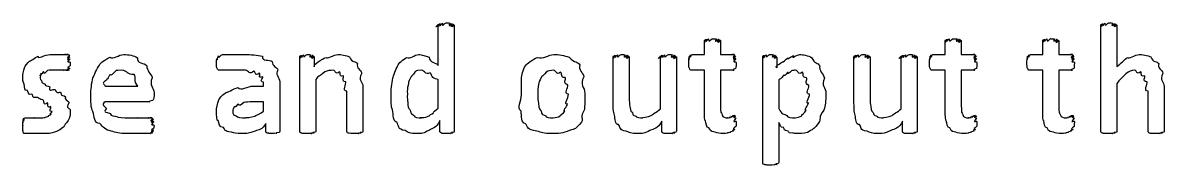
# Model space of a CAD drawing. Header units: millimetres. Extents: x 0 to 216, y 0 to 279.
# Drawn here: x 117.41 to 142.88, y 56.94 to 60.12 of the extents above; entities that cross this region are included whole.
import ezdxf

# ---------------------------------------------------------------- set-up
doc = ezdxf.new("R2010")
doc.units = ezdxf.units.MM
doc.layers.get('0').update_dxf_attribs({"linetype": 'CONTINUOUS'})

msp = doc.modelspace()

# ---------------------------------------------------------------- linework, layer by layer
at = {"color": 0}
for p, q in [((126.676, 59.1689), (126.676, 60.0618)), ((127.035, 60.0618), (127.035, 57.7024)), ((141.468, 57.7024), (141.468, 60.0618)), ((141.826, 60.0618), (141.826, 59.1414)), ((132.62, 59.4113), (132.62, 59.72)), ((132.978, 59.72), (132.978, 59.4113)), ((137.993, 59.4113), (137.993, 59.72)), ((138.351, 59.72), (138.351, 59.4113)), ((140.168, 59.4113), (140.168, 59.72)), ((140.527, 59.72), (140.527, 59.4113)), ((123.585, 57.7024), (123.585, 59.3563)), ((123.91, 59.3563), (123.91, 59.1358)), ((130.581, 58.3696), (130.581, 59.3563)), ((130.94, 59.3563), (130.94, 58.4687)), ((131.634, 58.1988), (131.634, 59.3563)), ((131.993, 59.3563), (131.993, 57.7024)), ((132.344, 59.4113), (132.62, 59.4113)), ((132.978, 59.4113), (133.281, 59.4113)), ((135.956, 58.3696), (135.956, 59.3563)), ((136.314, 59.3563), (136.314, 58.4687)), ((137.009, 58.1988), (137.009, 59.3563)), ((137.367, 59.3563), (137.367, 57.7024)), ((137.717, 59.4113), (137.993, 59.4113)), ((138.351, 59.4113), (138.654, 59.4113)), ((139.893, 59.4113), (140.168, 59.4113)), ((140.527, 59.4113), (140.83, 59.4113)), ((133.918, 57.0025), (133.918, 59.3506)), ((134.232, 59.3506), (134.232, 59.1136)), ((123.944, 58.8546), (123.944, 57.7024)), ((126.676, 58.2154), (126.676, 58.8546)), ((132.62, 59.0585), (132.339, 59.0585)), ((132.62, 58.1656), (132.62, 59.0585)), ((133.281, 59.0585), (132.978, 59.0585)), ((132.978, 59.0585), (132.978, 58.287)), ((137.993, 59.0585), (137.711, 59.0585)), ((137.993, 58.1656), (137.993, 59.0585)), ((138.654, 59.0585), (138.351, 59.0585)), ((138.351, 59.0585), (138.351, 58.287)), ((140.168, 59.0585), (139.887, 59.0585)), ((140.168, 58.1656), (140.168, 59.0585)), ((140.83, 59.0585), (140.527, 59.0585)), ((140.527, 59.0585), (140.527, 58.287)), ((119.242, 58.7058), (119.975, 58.7058)), ((122.554, 58.7058), (122.78, 58.7058)), ((122.78, 58.7058), (122.78, 58.7939)), ((123.139, 58.7996), (123.139, 57.7024)), ((124.996, 58.6948), (124.996, 57.7024)), ((134.276, 58.8437), (134.276, 58.2041)), ((141.826, 58.7664), (141.826, 57.7024)), ((142.879, 58.6948), (142.879, 57.7024)), ((120.228, 58.353), (119.242, 58.353)), ((120.333, 58.5569), (120.333, 58.4962)), ((122.78, 58.353), (122.543, 58.353)), ((122.78, 58.1434), (122.78, 58.353)), ((124.638, 57.7024), (124.638, 58.59)), ((129.584, 58.5241), (129.584, 58.5241)), ((129.947, 58.5459), (129.947, 58.5459)), ((134.965, 58.5241), (134.965, 58.5241)), ((135.329, 58.5516), (135.329, 58.5516)), ((142.521, 57.7024), (142.521, 58.59)), ((118.463, 58.1656), (118.463, 58.1656)), ((122.83, 57.7024), (122.83, 57.8735)), ((126.715, 57.7081), (126.715, 57.9395)), ((131.667, 57.7024), (131.667, 57.9229)), ((133.325, 57.9176), (133.325, 57.9176)), ((134.276, 57.8901), (134.276, 57.0025)), ((137.042, 57.7024), (137.042, 57.9229)), ((138.698, 57.9176), (138.698, 57.9176)), ((140.874, 57.9176), (140.874, 57.9176))]:
    msp.add_line(p, q, dxfattribs=at)
for points in [[(126.676, 60.0618), (126.56, 59.9694), (126.678, 60.0756), (126.682, 60.0837)], [(126.682, 60.0837), (126.688, 59.9846), (126.699, 60.0964), (126.715, 60.1003)], [(126.715, 60.1003), (126.717, 59.9916), (126.748, 60.1073), (126.77, 60.1116)], [(126.77, 60.1116), (126.762, 59.9983), (126.819, 60.1169), (126.853, 60.1169)], [(126.853, 60.1169), (126.832, 60.1169), (126.919, 60.114), (126.941, 60.1116)], [(126.941, 60.1116), (126.876, 59.9916), (126.979, 60.1031), (126.99, 60.1003)], [(126.99, 60.1003), (126.902, 59.9846), (127.015, 60.0908), (127.023, 60.0837)], [(127.023, 60.0837), (126.916, 59.9694), (127.035, 60.0685), (127.035, 60.0618)], [(141.468, 60.0618), (141.468, 59.9694), (141.47, 60.0756), (141.473, 60.0837)], [(141.473, 60.0837), (141.479, 59.9846), (141.49, 60.0964), (141.501, 60.1003)], [(141.501, 60.1003), (141.504, 59.9955), (141.534, 60.1116), (141.556, 60.1116)], [(141.556, 60.1116), (141.552, 59.9983), (141.611, 60.1169), (141.645, 60.1169)], [(141.645, 60.1169), (141.622, 60.1169), (141.71, 60.114), (141.733, 60.1116)], [(141.733, 60.1116), (141.669, 59.9955), (141.777, 60.1073), (141.788, 60.1003)], [(141.788, 60.1003), (141.695, 59.9846), (141.811, 60.0908), (141.815, 60.0837)], [(141.815, 60.0837), (141.707, 59.9736), (141.826, 60.0728), (141.826, 60.0618)], [(132.62, 59.72), (132.62, 59.6209), (132.621, 59.7285), (132.625, 59.7366)], [(132.625, 59.7366), (132.631, 59.6346), (132.642, 59.7489), (132.653, 59.7531)], [(132.653, 59.7531), (132.655, 59.6427), (132.686, 59.7588), (132.708, 59.7588)], [(132.708, 59.7588), (132.704, 59.6456), (132.763, 59.7641), (132.796, 59.7641)], [(132.796, 59.7641), (132.774, 59.7641), (132.862, 59.7613), (132.884, 59.7588)], [(132.884, 59.7588), (132.821, 59.6427), (132.928, 59.756), (132.939, 59.7531)], [(132.939, 59.7531), (132.847, 59.6346), (132.963, 59.7436), (132.967, 59.7366)], [(132.967, 59.7366), (132.858, 59.6209), (132.978, 59.7228), (132.978, 59.72)], [(137.993, 59.72), (137.993, 59.6209), (137.994, 59.7285), (137.998, 59.7366)], [(137.998, 59.7366), (138.003, 59.6346), (138.015, 59.7489), (138.026, 59.7531)], [(138.026, 59.7531), (138.029, 59.6427), (138.059, 59.7588), (138.081, 59.7588)], [(138.081, 59.7588), (138.077, 59.6456), (138.136, 59.7641), (138.169, 59.7641)], [(138.169, 59.7641), (138.147, 59.7641), (138.235, 59.7613), (138.257, 59.7588)], [(138.257, 59.7588), (138.194, 59.6427), (138.301, 59.756), (138.312, 59.7531)], [(138.312, 59.7531), (138.22, 59.6346), (138.336, 59.7436), (138.34, 59.7366)], [(138.34, 59.7366), (138.231, 59.6209), (138.351, 59.7228), (138.351, 59.72)], [(140.168, 59.72), (140.168, 59.6209), (140.17, 59.7285), (140.174, 59.7366)], [(140.174, 59.7366), (140.179, 59.6346), (140.191, 59.7489), (140.202, 59.7531)], [(140.202, 59.7531), (140.204, 59.6427), (140.235, 59.7588), (140.257, 59.7588)], [(140.257, 59.7588), (140.252, 59.6456), (140.312, 59.7641), (140.345, 59.7641)], [(140.345, 59.7641), (140.323, 59.7641), (140.411, 59.7613), (140.433, 59.7588)], [(140.433, 59.7588), (140.37, 59.6427), (140.477, 59.756), (140.488, 59.7531)], [(140.488, 59.7531), (140.396, 59.6346), (140.512, 59.7436), (140.516, 59.7366)], [(140.516, 59.7366), (140.407, 59.6209), (140.527, 59.7228), (140.527, 59.72)], [(117.559, 59.2681), (117.559, 59.242), (117.672, 59.3467), (117.747, 59.3729)], [(117.747, 59.3729), (117.709, 59.2928), (117.913, 59.4113), (118.017, 59.4113)], [(118.017, 59.4113), (117.974, 59.4113), (118.105, 59.4113), (118.149, 59.4113)], [(118.149, 59.4113), (118.179, 59.4113), (118.233, 59.4113), (118.27, 59.4113)], [(118.27, 59.4113), (118.254, 59.4113), (118.338, 59.4113), (118.364, 59.4113)], [(118.364, 59.4113), (118.305, 59.4113), (118.408, 59.4113), (118.419, 59.4113)], [(118.419, 59.4113), (118.331, 59.4113), (118.442, 59.406), (118.447, 59.3947)], [(118.447, 59.3947), (118.338, 59.2709), (118.452, 59.37), (118.452, 59.3563)], [(118.452, 59.3563), (118.342, 59.2459), (118.457, 59.3288), (118.457, 59.3065)], [(119.352, 59.3506), (119.418, 59.2928), (119.546, 59.4113), (119.66, 59.4113)], [(119.66, 59.4113), (119.767, 59.4113), (119.878, 59.3866), (119.964, 59.3397)], [(121.733, 59.3122), (121.739, 59.2487), (121.752, 59.3563), (121.772, 59.3781)], [(121.772, 59.3781), (121.775, 59.2928), (121.821, 59.4113), (121.865, 59.4113)], [(121.865, 59.4113), (121.863, 59.4113), (121.961, 59.4113), (122.02, 59.4113)], [(122.02, 59.4113), (121.981, 59.4113), (122.141, 59.4113), (122.207, 59.4113)], [(122.207, 59.4113), (122.235, 59.4113), (122.347, 59.4113), (122.417, 59.4113)], [(122.417, 59.4113), (122.436, 59.4113), (122.66, 59.3975), (122.753, 59.3729)], [(122.753, 59.3729), (122.738, 59.242), (122.918, 59.3079), (122.973, 59.2571)], [(123.585, 59.3563), (123.585, 59.2638), (123.587, 59.37), (123.591, 59.3781)], [(123.591, 59.3781), (123.592, 59.279), (123.603, 59.3908), (123.618, 59.3947)], [(123.618, 59.3947), (123.621, 59.2899), (123.649, 59.406), (123.668, 59.406)], [(123.668, 59.406), (123.662, 59.2928), (123.717, 59.4113), (123.751, 59.4113)], [(123.751, 59.4113), (123.724, 59.4113), (123.806, 59.4085), (123.828, 59.406)], [(123.828, 59.406), (123.769, 59.2899), (123.866, 59.4018), (123.877, 59.3947)], [(123.877, 59.3947), (123.79, 59.279), (123.895, 59.3852), (123.899, 59.3781)], [(123.899, 59.3781), (123.802, 59.2638), (123.91, 59.363), (123.91, 59.3563)], [(124.17, 59.3453), (124.181, 59.2928), (124.347, 59.4113), (124.44, 59.4113)], [(124.44, 59.4113), (124.492, 59.4113), (124.628, 59.3919), (124.699, 59.3563)], [(124.699, 59.3563), (124.754, 59.2197), (124.831, 59.2695), (124.875, 59.2074)], [(125.976, 59.3453), (126.053, 59.2928), (126.141, 59.4113), (126.241, 59.4113)], [(126.241, 59.4113), (126.237, 59.4113), (126.402, 59.3908), (126.472, 59.3506)], [(128.895, 59.3453), (129.013, 59.2928), (129.137, 59.4113), (129.258, 59.4113)], [(129.258, 59.4113), (129.366, 59.4113), (129.486, 59.3908), (129.6, 59.3506)], [(130.581, 59.3563), (130.581, 59.2638), (130.583, 59.37), (130.587, 59.3781)], [(130.587, 59.3781), (130.593, 59.279), (130.605, 59.3908), (130.62, 59.3947)], [(130.62, 59.3947), (130.622, 59.2899), (130.653, 59.406), (130.675, 59.406)], [(130.675, 59.406), (130.666, 59.2928), (130.726, 59.4113), (130.763, 59.4113)], [(130.763, 59.4113), (130.736, 59.4113), (130.824, 59.4085), (130.846, 59.406)], [(130.846, 59.406), (130.78, 59.2899), (130.886, 59.4018), (130.901, 59.3947)], [(130.901, 59.3947), (130.809, 59.279), (130.925, 59.3852), (130.929, 59.3781)], [(130.929, 59.3781), (130.82, 59.2681), (130.94, 59.3672), (130.94, 59.3563)], [(131.634, 59.3563), (131.519, 59.2638), (131.636, 59.37), (131.64, 59.3781)], [(131.64, 59.3781), (131.647, 59.279), (131.658, 59.3908), (131.673, 59.3947)], [(131.673, 59.3947), (131.676, 59.2899), (131.706, 59.406), (131.728, 59.406)], [(131.728, 59.406), (131.72, 59.2928), (131.779, 59.4113), (131.816, 59.4113)], [(131.816, 59.4113), (131.79, 59.4113), (131.877, 59.4085), (131.899, 59.406)], [(131.899, 59.406), (131.834, 59.2899), (131.937, 59.4018), (131.948, 59.3947)], [(131.948, 59.3947), (131.86, 59.279), (131.973, 59.3852), (131.982, 59.3781)], [(131.982, 59.3781), (131.874, 59.2638), (131.993, 59.363), (131.993, 59.3563)], [(132.272, 59.3178), (132.274, 59.2529), (132.279, 59.3577), (132.284, 59.3729)], [(132.284, 59.3729), (132.285, 59.2818), (132.297, 59.3961), (132.305, 59.4004)], [(132.305, 59.4004), (132.303, 59.2928), (132.329, 59.4113), (132.344, 59.4113)], [(133.281, 59.4113), (133.185, 59.4113), (133.294, 59.4071), (133.298, 59.4004)], [(133.298, 59.4004), (133.196, 59.2818), (133.31, 59.3866), (133.314, 59.3729)], [(133.314, 59.3729), (133.204, 59.2529), (133.32, 59.3397), (133.32, 59.3178)], [(133.918, 59.3506), (133.918, 59.2681), (133.919, 59.3743), (133.923, 59.3781)], [(133.923, 59.3781), (133.925, 59.279), (133.934, 59.3908), (133.945, 59.3947)], [(133.945, 59.3947), (133.951, 59.2899), (133.975, 59.406), (133.995, 59.406)], [(133.995, 59.406), (133.991, 59.2928), (134.042, 59.4113), (134.072, 59.4113)], [(134.072, 59.4113), (134.053, 59.4113), (134.13, 59.4085), (134.149, 59.406)], [(134.149, 59.406), (134.09, 59.2899), (134.182, 59.4018), (134.193, 59.3947)], [(134.193, 59.3947), (134.116, 59.279), (134.217, 59.3852), (134.221, 59.3781)], [(134.221, 59.3781), (134.127, 59.2638), (134.232, 59.3619), (134.232, 59.3506)], [(134.48, 59.334), (134.454, 59.2681), (134.565, 59.3781), (134.607, 59.3894)], [(134.607, 59.3894), (134.538, 59.2928), (134.696, 59.4113), (134.745, 59.4113)], [(134.745, 59.4113), (134.811, 59.4113), (134.94, 59.3866), (135.015, 59.3397)], [(135.956, 59.3563), (135.956, 59.2638), (135.957, 59.37), (135.961, 59.3781)], [(135.961, 59.3781), (135.967, 59.279), (135.979, 59.3908), (135.994, 59.3947)], [(135.994, 59.3947), (135.996, 59.2899), (136.028, 59.406), (136.049, 59.406)], [(136.049, 59.406), (136.04, 59.2928), (136.101, 59.4113), (136.138, 59.4113)], [(136.138, 59.4113), (136.11, 59.4113), (136.198, 59.4085), (136.221, 59.406)], [(136.221, 59.406), (136.154, 59.2899), (136.26, 59.4018), (136.276, 59.3947)], [(136.276, 59.3947), (136.183, 59.279), (136.299, 59.3852), (136.303, 59.3781)], [(136.303, 59.3781), (136.194, 59.2681), (136.314, 59.3672), (136.314, 59.3563)], [(137.009, 59.3563), (136.893, 59.2638), (137.01, 59.37), (137.014, 59.3781)], [(137.014, 59.3781), (137.021, 59.279), (137.032, 59.3908), (137.047, 59.3947)], [(137.047, 59.3947), (137.05, 59.2899), (137.08, 59.406), (137.102, 59.406)], [(137.102, 59.406), (137.094, 59.2928), (137.153, 59.4113), (137.191, 59.4113)], [(137.191, 59.4113), (137.165, 59.4113), (137.251, 59.4085), (137.273, 59.406)], [(137.273, 59.406), (137.209, 59.2899), (137.312, 59.4018), (137.323, 59.3947)], [(137.323, 59.3947), (137.235, 59.279), (137.348, 59.3852), (137.356, 59.3781)], [(137.356, 59.3781), (137.249, 59.2638), (137.367, 59.363), (137.367, 59.3563)], [(137.645, 59.3178), (137.647, 59.2529), (137.652, 59.3577), (137.656, 59.3729)], [(137.656, 59.3729), (137.658, 59.2818), (137.67, 59.3961), (137.679, 59.4004)], [(137.679, 59.4004), (137.676, 59.2928), (137.702, 59.4113), (137.717, 59.4113)], [(138.654, 59.4113), (138.558, 59.4113), (138.666, 59.4071), (138.671, 59.4004)], [(138.671, 59.4004), (138.569, 59.2818), (138.683, 59.3866), (138.687, 59.3729)], [(138.687, 59.3729), (138.577, 59.2529), (138.693, 59.3397), (138.693, 59.3178)], [(139.821, 59.3178), (139.823, 59.2529), (139.828, 59.3577), (139.832, 59.3729)], [(139.832, 59.3729), (139.834, 59.2818), (139.846, 59.3961), (139.855, 59.4004)], [(139.855, 59.4004), (139.852, 59.2928), (139.878, 59.4113), (139.893, 59.4113)], [(140.83, 59.4113), (140.734, 59.4113), (140.842, 59.4071), (140.847, 59.4004)], [(140.847, 59.4004), (140.745, 59.2818), (140.859, 59.3866), (140.863, 59.3729)], [(140.863, 59.3729), (140.753, 59.2529), (140.869, 59.3397), (140.869, 59.3178)], [(142.069, 59.3453), (142.07, 59.2928), (142.237, 59.4113), (142.323, 59.4113)], [(142.323, 59.4113), (142.375, 59.4113), (142.511, 59.3919), (142.581, 59.3563)], [(142.581, 59.3563), (142.637, 59.2197), (142.714, 59.2695), (142.758, 59.2074)], [(117.405, 58.9319), (117.405, 58.922), (117.417, 59.0585), (117.443, 59.1136)], [(117.443, 59.1136), (117.456, 59.1538), (117.507, 59.224), (117.559, 59.2681)], [(118.457, 59.1524), (118.342, 59.0984), (118.455, 59.1111), (118.452, 59.0973)], [(118.457, 59.3065), (118.345, 59.2046), (118.463, 59.2638), (118.463, 59.2349)], [(118.463, 59.2349), (118.463, 59.1467), (118.46, 59.1771), (118.457, 59.1524)], [(118.971, 58.8931), (118.991, 58.94), (119.057, 59.0973), (119.12, 59.1742)], [(119.12, 59.1742), (119.116, 59.213), (119.26, 59.3094), (119.352, 59.3506)], [(119.964, 59.3397), (119.936, 59.2018), (120.118, 59.2349), (120.173, 59.1577)], [(120.173, 59.1577), (120.164, 59.0476), (120.268, 58.9897), (120.294, 58.8878)], [(121.728, 59.213), (121.728, 59.2046), (121.729, 59.2899), (121.733, 59.3122)], [(121.728, 59.1467), (121.728, 59.1386), (121.728, 59.1908), (121.728, 59.213)], [(121.744, 59.0973), (121.731, 59.0984), (121.731, 59.1273), (121.728, 59.1467)], [(122.973, 59.2571), (122.969, 59.1386), (123.074, 59.1414), (123.1, 59.0642)], [(123.91, 59.1358), (123.89, 59.2046), (124.084, 59.3012), (124.17, 59.3453)], [(124.875, 59.2074), (124.842, 59.0984), (124.95, 59.0765), (124.969, 58.9926)], [(125.662, 58.8821), (125.674, 58.9333), (125.725, 59.086), (125.778, 59.1633)], [(125.778, 59.1633), (125.78, 59.2088), (125.899, 59.3037), (125.976, 59.3453)], [(126.472, 59.3506), (126.494, 59.213), (126.61, 59.2487), (126.676, 59.1689)], [(128.536, 58.8768), (128.536, 58.9291), (128.566, 59.0808), (128.625, 59.1577)], [(128.625, 59.1577), (128.658, 59.2046), (128.776, 59.3012), (128.895, 59.3453)], [(129.6, 59.3506), (129.716, 59.2155), (129.796, 59.2571), (129.837, 59.1799)], [(129.837, 59.1799), (129.8, 59.0656), (129.91, 59.0158), (129.926, 58.9097)], [(132.267, 59.2349), (132.267, 59.2088), (132.268, 59.2956), (132.272, 59.3178)], [(132.284, 59.0973), (132.267, 59.1136), (132.267, 59.1714), (132.267, 59.2349)], [(133.32, 59.3178), (133.207, 59.2088), (133.325, 59.2681), (133.325, 59.2349)], [(133.325, 59.2349), (133.325, 59.1136), (133.321, 59.1263), (133.314, 59.0973)], [(134.232, 59.1136), (134.171, 59.1467), (134.317, 59.2088), (134.359, 59.2459)], [(134.359, 59.2459), (134.37, 59.2197), (134.439, 59.3122), (134.48, 59.334)], [(135.015, 59.3397), (135.075, 59.2018), (135.147, 59.2349), (135.191, 59.1577)], [(135.191, 59.1577), (135.166, 59.0476), (135.274, 58.9883), (135.296, 58.8821)], [(137.64, 59.2349), (137.64, 59.2088), (137.641, 59.2956), (137.645, 59.3178)], [(137.656, 59.0973), (137.64, 59.1136), (137.64, 59.1714), (137.64, 59.2349)], [(138.693, 59.3178), (138.58, 59.2088), (138.698, 59.2681), (138.698, 59.2349)], [(138.698, 59.2349), (138.698, 59.1136), (138.694, 59.1263), (138.687, 59.0973)], [(139.816, 59.2349), (139.816, 59.2088), (139.817, 59.2956), (139.821, 59.3178)], [(139.832, 59.0973), (139.816, 59.1136), (139.816, 59.1714), (139.816, 59.2349)], [(140.869, 59.3178), (140.756, 59.2088), (140.874, 59.2681), (140.874, 59.2349)], [(140.874, 59.2349), (140.874, 59.1136), (140.87, 59.1263), (140.863, 59.0973)], [(141.826, 59.1414), (141.905, 59.2046), (141.987, 59.3012), (142.069, 59.3453)], [(142.758, 59.2074), (142.725, 59.0984), (142.832, 59.0765), (142.852, 58.9926)], [(117.432, 58.7498), (117.405, 58.7858), (117.405, 58.8617), (117.405, 58.9319)], [(117.813, 58.9926), (117.782, 58.885), (117.796, 58.9675), (117.796, 58.9538)], [(117.796, 58.9538), (117.782, 58.8229), (117.804, 58.8656), (117.824, 58.8328)], [(117.862, 59.0254), (117.804, 58.9111), (117.824, 59.0063), (117.813, 58.9926)], [(117.945, 59.0476), (117.849, 58.9291), (117.884, 59.0367), (117.862, 59.0254)], [(118.066, 59.0585), (117.919, 59.0585), (117.981, 59.0543), (117.945, 59.0476)], [(118.204, 59.0585), (118.132, 59.0585), (118.117, 59.0585), (118.066, 59.0585)], [(118.309, 59.0585), (118.212, 59.0585), (118.244, 59.0585), (118.204, 59.0585)], [(118.38, 59.0585), (118.272, 59.0585), (118.338, 59.0585), (118.309, 59.0585)], [(118.419, 59.0585), (118.309, 59.0585), (118.398, 59.0585), (118.38, 59.0585)], [(118.436, 59.0642), (118.322, 59.0585), (118.426, 59.0585), (118.419, 59.0585)], [(118.452, 59.0973), (118.334, 59.0695), (118.442, 59.0709), (118.436, 59.0642)], [(118.922, 58.5241), (118.922, 58.6024), (118.938, 58.783), (118.971, 58.8931)], [(119.341, 58.9485), (119.289, 58.838), (119.287, 58.8821), (119.269, 58.838)], [(119.457, 59.0254), (119.352, 58.9001), (119.374, 58.9813), (119.341, 58.9485)], [(119.616, 59.0585), (119.443, 59.0585), (119.503, 59.0476), (119.457, 59.0254)], [(119.887, 58.965), (119.741, 58.94), (119.738, 59.0585), (119.616, 59.0585)], [(119.975, 58.7058), (119.862, 58.8162), (119.949, 58.9015), (119.887, 58.965)], [(120.294, 58.8878), (120.215, 58.7237), (120.333, 58.674), (120.333, 58.5569)], [(121.766, 59.0695), (121.745, 59.0723), (121.751, 59.086), (121.744, 59.0973)], [(121.794, 59.0585), (121.761, 59.0585), (121.773, 59.0613), (121.766, 59.0695)], [(121.865, 59.0585), (121.786, 59.0585), (121.807, 59.0585), (121.794, 59.0585)], [(121.987, 59.0585), (121.852, 59.0585), (121.898, 59.0585), (121.865, 59.0585)], [(122.152, 59.0585), (122.065, 59.0585), (122.034, 59.0585), (121.987, 59.0585)], [(122.373, 59.0585), (122.193, 59.0585), (122.218, 59.0585), (122.152, 59.0585)], [(122.56, 59.0419), (122.466, 58.94), (122.446, 59.0585), (122.373, 59.0585)], [(122.687, 58.9926), (122.568, 58.9181), (122.611, 59.031), (122.56, 59.0419)], [(122.759, 58.9097), (122.634, 58.874), (122.72, 58.9703), (122.687, 58.9926)], [(122.78, 58.7939), (122.665, 58.8077), (122.772, 58.8768), (122.759, 58.9097)], [(123.1, 59.0642), (123.02, 58.9841), (123.139, 58.8987), (123.139, 58.7996)], [(124.142, 59.0254), (124.011, 58.9001), (124.012, 58.9499), (123.944, 58.8546)], [(124.34, 59.0585), (124.258, 59.0585), (124.208, 59.0476), (124.142, 59.0254)], [(124.473, 59.0254), (124.375, 58.94), (124.391, 59.0585), (124.34, 59.0585)], [(124.561, 58.9372), (124.448, 58.9001), (124.509, 59.0063), (124.473, 59.0254)], [(124.616, 58.7996), (124.496, 58.8229), (124.586, 58.9001), (124.561, 58.9372)], [(124.969, 58.9926), (124.878, 58.8162), (124.996, 58.8119), (124.996, 58.6948)], [(125.623, 58.5075), (125.623, 58.5957), (125.636, 58.7721), (125.662, 58.8821)], [(126.059, 58.8931), (126.005, 58.783), (126.015, 58.7897), (126.004, 58.728)], [(126.158, 59.0144), (126.056, 58.8821), (126.083, 58.9442), (126.059, 58.8931)], [(126.312, 59.0585), (126.141, 59.0585), (126.202, 59.0434), (126.158, 59.0144)], [(126.494, 59.0035), (126.38, 58.94), (126.375, 59.0585), (126.312, 59.0585)], [(126.676, 58.8546), (126.497, 58.8712), (126.552, 58.9703), (126.494, 59.0035)], [(128.536, 58.5128), (128.536, 58.5914), (128.536, 58.7664), (128.536, 58.8768)], [(128.983, 58.9097), (128.922, 58.7939), (128.931, 58.8049), (128.917, 58.7389)], [(129.088, 59.0201), (128.98, 58.8892), (129.012, 58.9566), (128.983, 58.9097)], [(129.248, 59.0585), (129.183, 59.0585), (129.132, 59.0448), (129.088, 59.0201)], [(129.407, 59.0144), (129.308, 58.94), (129.31, 59.0585), (129.248, 59.0585)], [(129.512, 58.8987), (129.396, 58.885), (129.451, 58.9883), (129.407, 59.0144)], [(129.567, 58.728), (129.448, 58.7858), (129.537, 58.8504), (129.512, 58.8987)], [(129.926, 58.9097), (129.829, 58.7347), (129.947, 58.6811), (129.947, 58.5459)], [(132.339, 59.0585), (132.292, 59.0585), (132.297, 59.0709), (132.284, 59.0973)], [(133.314, 59.0973), (133.193, 59.0585), (133.295, 59.0585), (133.281, 59.0585)], [(134.381, 58.9428), (134.311, 58.838), (134.312, 58.8836), (134.276, 58.8437)], [(134.475, 59.0091), (134.377, 58.8931), (134.414, 58.9717), (134.381, 58.9428)], [(134.563, 59.0476), (134.436, 58.9262), (134.504, 59.0268), (134.475, 59.0091)], [(134.651, 59.0585), (134.612, 59.0585), (134.592, 59.0543), (134.563, 59.0476)], [(134.805, 59.0144), (134.703, 58.94), (134.713, 59.0585), (134.651, 59.0585)], [(134.899, 58.8931), (134.784, 58.8821), (134.845, 58.9841), (134.805, 59.0144)], [(134.948, 58.7167), (134.833, 58.7788), (134.924, 58.8409), (134.899, 58.8931)], [(135.296, 58.8821), (135.21, 58.7195), (135.329, 58.6687), (135.329, 58.5516)], [(137.711, 59.0585), (137.664, 59.0585), (137.67, 59.0709), (137.656, 59.0973)], [(138.687, 59.0973), (138.566, 59.0585), (138.668, 59.0585), (138.654, 59.0585)], [(139.887, 59.0585), (139.84, 59.0585), (139.846, 59.0709), (139.832, 59.0973)], [(140.863, 59.0973), (140.742, 59.0585), (140.844, 59.0585), (140.83, 59.0585)], [(142.025, 58.9813), (141.894, 58.8409), (141.895, 58.8617), (141.826, 58.7664)], [(142.223, 59.0585), (142.141, 59.0585), (142.091, 59.0324), (142.025, 58.9813)], [(142.355, 59.0254), (142.258, 58.94), (142.274, 59.0585), (142.223, 59.0585)], [(142.444, 58.9372), (142.331, 58.9001), (142.391, 59.0063), (142.355, 59.0254)], [(142.499, 58.7996), (142.379, 58.8229), (142.469, 58.9001), (142.444, 58.9372)], [(142.852, 58.9926), (142.761, 58.8162), (142.879, 58.8119), (142.879, 58.6948)], [(117.504, 58.6176), (117.44, 58.5653), (117.45, 58.6976), (117.432, 58.7498)], [(117.609, 58.5241), (117.504, 58.4923), (117.537, 58.5805), (117.504, 58.6176)], [(117.824, 58.8328), (117.824, 58.7608), (117.87, 58.7745), (117.901, 58.7498)], [(117.901, 58.7498), (117.886, 58.7128), (117.968, 58.7072), (118.006, 58.6892)], [(118.006, 58.6892), (117.963, 58.5583), (118.085, 58.6507), (118.127, 58.6285)], [(118.127, 58.6285), (118.165, 58.5184), (118.212, 58.5872), (118.254, 58.5625)], [(119.269, 58.838), (119.134, 58.7527), (119.242, 58.7527), (119.242, 58.7058)], [(121.948, 58.5682), (121.944, 58.5431), (122.104, 58.6507), (122.207, 58.6726)], [(122.207, 58.6726), (122.268, 58.5872), (122.425, 58.7058), (122.554, 58.7058)], [(124.638, 58.59), (124.522, 58.5982), (124.63, 58.747), (124.616, 58.7996)], [(126.004, 58.728), (125.983, 58.6574), (125.987, 58.6024), (125.987, 58.5403)], [(128.917, 58.7389), (128.896, 58.6645), (128.9, 58.608), (128.9, 58.535)], [(129.584, 58.5241), (129.469, 58.5403), (129.578, 58.6645), (129.567, 58.728)], [(134.965, 58.5241), (134.851, 58.5322), (134.96, 58.6535), (134.948, 58.7167)], [(142.521, 58.59), (142.405, 58.5982), (142.513, 58.747), (142.499, 58.7996)], [(117.73, 58.4521), (117.581, 58.4412), (117.649, 58.4976), (117.609, 58.5241)], [(117.851, 58.3971), (117.782, 58.3999), (117.774, 58.4331), (117.73, 58.4521)], [(117.956, 58.3311), (117.86, 58.2454), (117.891, 58.3777), (117.851, 58.3971)], [(118.254, 58.5625), (118.245, 58.4659), (118.328, 58.5047), (118.358, 58.4687)], [(118.358, 58.4687), (118.309, 58.3971), (118.416, 58.3928), (118.436, 58.342)], [(118.436, 58.342), (118.345, 58.1794), (118.463, 58.2344), (118.463, 58.1656)], [(118.971, 58.1381), (118.922, 58.2013), (118.922, 58.3766), (118.922, 58.5241)], [(119.242, 58.353), (119.134, 58.2979), (119.25, 58.2482), (119.269, 58.2041)], [(120.3, 58.3861), (120.171, 58.353), (120.253, 58.353), (120.228, 58.353)], [(120.333, 58.4962), (120.333, 58.3971), (120.322, 58.408), (120.3, 58.3861)], [(121.728, 58.1547), (121.728, 58.1946), (121.745, 58.3269), (121.783, 58.3971)], [(121.783, 58.3971), (121.805, 58.4521), (121.878, 58.5241), (121.948, 58.5682)], [(122.339, 58.3364), (122.198, 58.2164), (122.238, 58.3173), (122.202, 58.3036)], [(122.543, 58.353), (122.429, 58.353), (122.397, 58.3477), (122.339, 58.3364)], [(125.656, 58.1766), (125.623, 58.2235), (125.623, 58.3928), (125.623, 58.5075)], [(125.987, 58.5403), (125.983, 58.408), (125.99, 58.4027), (125.998, 58.3364)], [(125.998, 58.3364), (126.001, 58.1614), (126.027, 58.2164), (126.053, 58.1656)], [(128.531, 58.1491), (128.418, 58.2055), (128.536, 58.3766), (128.536, 58.5128)], [(128.9, 58.535), (128.896, 58.3999), (128.906, 58.3918), (128.917, 58.3255)], [(129.562, 58.3089), (129.469, 58.2718), (129.584, 58.4468), (129.584, 58.5241)], [(129.947, 58.5459), (129.947, 58.3487), (129.945, 58.2923), (129.942, 58.1822)], [(130.609, 58.0609), (130.581, 58.1244), (130.581, 58.2482), (130.581, 58.3696)], [(130.94, 58.4687), (130.937, 58.342), (130.945, 58.3089), (130.956, 58.2538)], [(134.943, 58.3311), (134.851, 58.2828), (134.965, 58.4577), (134.965, 58.5241)], [(135.329, 58.5516), (135.329, 58.3449), (135.314, 58.2842), (135.285, 58.1713)], [(135.983, 58.0609), (135.956, 58.1244), (135.956, 58.2482), (135.956, 58.3696)], [(136.314, 58.4687), (136.312, 58.342), (136.32, 58.3089), (136.331, 58.2538)], [(118.033, 58.2482), (117.923, 58.1988), (117.989, 58.3089), (117.956, 58.3311)], [(118.061, 58.1381), (117.959, 58.1353), (118.051, 58.2179), (118.033, 58.2482)], [(118.039, 58.0775), (117.959, 58.069), (118.061, 58.1159), (118.061, 58.1381)], [(118.463, 58.1656), (118.463, 58.0249), (118.448, 58.0058), (118.419, 57.9395)], [(119.126, 57.8679), (118.991, 57.8679), (119.007, 58.0305), (118.971, 58.1381)], [(119.269, 58.2041), (119.172, 58.0954), (119.316, 58.1272), (119.357, 58.094)], [(119.357, 58.094), (119.37, 58.0334), (119.451, 58.0401), (119.517, 58.0224)], [(121.766, 57.9395), (121.728, 57.9039), (121.728, 58.0732), (121.728, 58.1547)], [(122.119, 58.2429), (122.087, 58.1395), (122.091, 58.1946), (122.091, 58.1656)], [(122.091, 58.1656), (122.087, 58.0581), (122.115, 58.0732), (122.163, 58.0443)], [(122.202, 58.3036), (122.125, 58.1875), (122.137, 58.2676), (122.119, 58.2429)], [(122.582, 58.0334), (122.595, 58.0471), (122.71, 58.0954), (122.78, 58.1434)], [(125.756, 57.9011), (125.668, 57.8926), (125.678, 58.069), (125.656, 58.1766)], [(126.053, 58.1656), (126.053, 58.0623), (126.11, 58.0775), (126.147, 58.0443)], [(126.478, 58.0443), (126.457, 58.0471), (126.538, 58.0842), (126.571, 58.1106)], [(126.571, 58.1106), (126.523, 58.1021), (126.639, 58.1738), (126.676, 58.2154)], [(128.619, 57.8735), (128.532, 57.875), (128.531, 58.0415), (128.531, 58.1491)], [(128.917, 58.3255), (128.918, 58.1547), (128.946, 58.2055), (128.972, 58.1547)], [(128.972, 58.1547), (128.969, 58.0552), (129.033, 58.0679), (129.077, 58.039)], [(129.396, 58.039), (129.388, 58.0513), (129.475, 58.0993), (129.501, 58.1434)], [(129.501, 58.1434), (129.443, 58.1434), (129.551, 58.2454), (129.562, 58.3089)], [(129.942, 58.1822), (129.826, 58.014), (129.92, 57.9808), (129.876, 57.9011)], [(130.956, 58.2538), (130.963, 58.1173), (130.99, 58.1561), (131.011, 58.1159)], [(131.011, 58.1159), (131.011, 58.0401), (131.068, 58.0499), (131.105, 58.0277)], [(131.431, 58.0499), (131.444, 58.0665), (131.56, 58.1325), (131.634, 58.1988)], [(132.642, 57.9342), (132.62, 57.9039), (132.62, 58.0775), (132.62, 58.1656)], [(132.978, 58.287), (132.975, 58.0954), (132.989, 58.1187), (133.011, 58.0718)], [(134.276, 58.2041), (134.337, 58.069), (134.399, 58.0856), (134.458, 58.0499)], [(134.789, 58.0443), (134.773, 58.0581), (134.862, 58.1131), (134.888, 58.1656)], [(134.888, 58.1656), (134.825, 58.1614), (134.932, 58.2718), (134.943, 58.3311)], [(135.285, 58.1713), (135.155, 58.003), (135.22, 57.967), (135.169, 57.8901)], [(136.331, 58.2538), (136.338, 58.1173), (136.364, 58.1561), (136.386, 58.1159)], [(136.386, 58.1159), (136.386, 58.0401), (136.442, 58.0499), (136.479, 58.0277)], [(136.805, 58.0499), (136.819, 58.0665), (136.934, 58.1325), (137.009, 58.1988)], [(138.015, 57.9342), (137.993, 57.9039), (137.993, 58.0775), (137.993, 58.1656)], [(138.351, 58.287), (138.348, 58.0954), (138.362, 58.1187), (138.384, 58.0718)], [(140.191, 57.9342), (140.168, 57.9039), (140.168, 58.0775), (140.168, 58.1656)], [(140.527, 58.287), (140.524, 58.0954), (140.538, 58.1187), (140.56, 58.0718)], [(117.405, 57.9067), (117.408, 57.8418), (117.412, 57.9466), (117.416, 57.9617)], [(117.405, 57.8238), (117.405, 57.7977), (117.405, 57.8845), (117.405, 57.9067)], [(117.416, 57.9617), (117.416, 57.8707), (117.423, 57.985), (117.427, 57.9893)], [(117.427, 57.9893), (117.423, 57.8817), (117.435, 58.0002), (117.443, 58.0002)], [(117.443, 58.0002), (117.44, 58.0002), (117.468, 58.0002), (117.487, 58.0002)], [(117.487, 58.0002), (117.482, 58.0002), (117.533, 58.0002), (117.559, 58.0002)], [(117.559, 58.0002), (117.537, 58.0002), (117.622, 58.0002), (117.664, 58.0002)], [(117.664, 58.0002), (117.617, 58.0002), (117.749, 58.0002), (117.802, 58.0002)], [(117.802, 58.0002), (117.826, 58.0002), (117.876, 58.0016), (117.906, 58.0058)], [(117.906, 58.0058), (117.89, 58.0111), (117.967, 58.0224), (117.989, 58.0334)], [(117.989, 58.0334), (117.934, 58.0334), (118.027, 58.0581), (118.039, 58.0775)], [(118.419, 57.9395), (118.29, 57.7797), (118.353, 57.8238), (118.298, 57.7797)], [(119.379, 57.7024), (119.245, 57.7204), (119.195, 57.7935), (119.126, 57.8679)], [(119.517, 58.0224), (119.502, 58.0002), (119.663, 58.0002), (119.76, 58.0002)], [(119.76, 58.0002), (119.793, 58.0002), (119.905, 58.0002), (119.964, 58.0002)], [(119.964, 58.0002), (119.91, 58.0002), (120.071, 58.0002), (120.113, 58.0002)], [(120.113, 58.0002), (120.113, 58.0002), (120.191, 58.0002), (120.217, 58.0002)], [(120.217, 58.0002), (120.168, 58.0002), (120.268, 58.0002), (120.283, 58.0002)], [(120.283, 58.0002), (120.192, 58.0002), (120.301, 57.996), (120.305, 57.9893)], [(120.305, 57.9893), (120.203, 57.8707), (120.318, 57.9755), (120.322, 57.9617)], [(120.322, 57.9617), (120.212, 57.846), (120.328, 57.9342), (120.328, 57.912)], [(120.328, 57.912), (120.215, 57.8019), (120.333, 57.8626), (120.333, 57.8294)], [(120.333, 57.8294), (120.333, 57.7465), (120.33, 57.7868), (120.328, 57.7688)], [(121.882, 57.7797), (121.783, 57.7797), (121.795, 57.8764), (121.766, 57.9395)], [(122.163, 58.0443), (122.186, 58.0002), (122.286, 58.0002), (122.378, 58.0002)], [(122.378, 58.0002), (122.352, 58.0002), (122.519, 58.0111), (122.582, 58.0334)], [(122.83, 57.8735), (122.742, 57.7204), (122.676, 57.7384), (122.587, 57.7024)], [(125.937, 57.7137), (125.758, 57.7384), (125.802, 57.8238), (125.756, 57.9011)], [(126.147, 58.0443), (126.13, 58.0002), (126.238, 58.0002), (126.301, 58.0002)], [(126.301, 58.0002), (126.221, 58.0002), (126.359, 58.003), (126.39, 58.0111)], [(126.39, 58.0111), (126.398, 58.014), (126.448, 58.0291), (126.478, 58.0443)], [(126.715, 57.9395), (126.626, 57.7494), (126.558, 57.7755), (126.478, 57.7247)], [(128.878, 57.7024), (128.65, 57.7247), (128.677, 57.7991), (128.619, 57.8735)], [(129.077, 58.039), (129.057, 58.0002), (129.176, 58.0002), (129.242, 58.0002)], [(129.242, 58.0002), (129.3, 58.0002), (129.352, 58.0125), (129.396, 58.039)], [(129.876, 57.9011), (129.738, 57.7356), (129.741, 57.7578), (129.606, 57.7137)], [(130.703, 57.846), (130.617, 57.8418), (130.627, 57.9797), (130.609, 58.0609)], [(130.874, 57.7024), (130.706, 57.7204), (130.747, 57.7868), (130.703, 57.846)], [(131.105, 58.0277), (131.084, 58.0002), (131.185, 58.0002), (131.238, 58.0002)], [(131.238, 58.0002), (131.202, 58.0002), (131.367, 58.0168), (131.431, 58.0499)], [(131.667, 57.9229), (131.57, 57.7356), (131.491, 57.7578), (131.403, 57.7137)], [(132.719, 57.7744), (132.653, 57.7755), (132.66, 57.8707), (132.642, 57.9342)], [(133.011, 58.0718), (133.023, 58.0002), (133.08, 58.0002), (133.143, 58.0002)], [(133.143, 58.0002), (133.108, 58.0002), (133.183, 58.0016), (133.198, 58.0058)], [(133.198, 58.0058), (133.138, 58.0111), (133.226, 58.0182), (133.237, 58.0224)], [(133.237, 58.0224), (133.163, 58.0224), (133.262, 58.0348), (133.27, 58.039)], [(133.27, 58.039), (133.182, 58.0334), (133.289, 58.0499), (133.298, 58.0499)], [(133.298, 58.0499), (133.193, 58.0334), (133.304, 58.0471), (133.309, 58.0443)], [(133.309, 58.0443), (133.2, 58.0291), (133.314, 58.039), (133.314, 58.0277)], [(133.314, 58.0277), (133.204, 58.0111), (133.32, 58.0072), (133.32, 57.9893)], [(133.32, 57.9893), (133.207, 57.857), (133.325, 57.9466), (133.325, 57.9176)], [(133.325, 57.9176), (133.325, 57.7797), (133.322, 57.8309), (133.32, 57.8019)], [(134.381, 57.7797), (134.311, 57.7688), (134.312, 57.8485), (134.276, 57.8901)], [(134.458, 58.0499), (134.454, 58.0002), (134.577, 58.0002), (134.64, 58.0002)], [(134.64, 58.0002), (134.692, 58.0002), (134.747, 58.014), (134.789, 58.0443)], [(135.169, 57.8901), (135.053, 57.7314), (135.053, 57.7522), (134.976, 57.7081)], [(136.077, 57.846), (135.992, 57.8418), (136.001, 57.9797), (135.983, 58.0609)], [(136.248, 57.7024), (136.08, 57.7204), (136.121, 57.7868), (136.077, 57.846)], [(136.479, 58.0277), (136.459, 58.0002), (136.56, 58.0002), (136.612, 58.0002)], [(136.612, 58.0002), (136.576, 58.0002), (136.741, 58.0168), (136.805, 58.0499)], [(137.042, 57.9229), (136.944, 57.7356), (136.865, 57.7578), (136.777, 57.7137)], [(138.092, 57.7744), (138.026, 57.7755), (138.032, 57.8707), (138.015, 57.9342)], [(138.384, 58.0718), (138.396, 58.0002), (138.453, 58.0002), (138.516, 58.0002)], [(138.516, 58.0002), (138.48, 58.0002), (138.556, 58.0016), (138.571, 58.0058)], [(138.571, 58.0058), (138.511, 58.0111), (138.599, 58.0182), (138.61, 58.0224)], [(138.61, 58.0224), (138.535, 58.0224), (138.635, 58.0348), (138.643, 58.039)], [(138.643, 58.039), (138.555, 58.0334), (138.662, 58.0499), (138.671, 58.0499)], [(138.671, 58.0499), (138.566, 58.0334), (138.678, 58.0471), (138.682, 58.0443)], [(138.682, 58.0443), (138.573, 58.0291), (138.687, 58.039), (138.687, 58.0277)], [(138.687, 58.0277), (138.577, 58.0111), (138.693, 58.0072), (138.693, 57.9893)], [(138.693, 57.9893), (138.58, 57.857), (138.698, 57.9466), (138.698, 57.9176)], [(138.698, 57.9176), (138.698, 57.7797), (138.695, 57.8309), (138.693, 57.8019)], [(140.268, 57.7744), (140.202, 57.7755), (140.208, 57.8707), (140.191, 57.9342)], [(140.56, 58.0718), (140.572, 58.0002), (140.629, 58.0002), (140.692, 58.0002)], [(140.692, 58.0002), (140.656, 58.0002), (140.732, 58.0016), (140.747, 58.0058)], [(140.747, 58.0058), (140.687, 58.0111), (140.775, 58.0182), (140.786, 58.0224)], [(140.786, 58.0224), (140.711, 58.0224), (140.811, 58.0348), (140.819, 58.039)], [(140.819, 58.039), (140.731, 58.0334), (140.838, 58.0499), (140.847, 58.0499)], [(140.847, 58.0499), (140.742, 58.0334), (140.854, 58.0471), (140.857, 58.0443)], [(140.857, 58.0443), (140.749, 58.0291), (140.863, 58.039), (140.863, 58.0277)], [(140.863, 58.0277), (140.753, 58.0111), (140.869, 58.0072), (140.869, 57.9893)], [(140.869, 57.9893), (140.756, 57.857), (140.874, 57.9466), (140.874, 57.9176)], [(140.874, 57.9176), (140.874, 57.7797), (140.871, 57.8309), (140.869, 57.8019)], [(117.41, 57.6915), (117.405, 57.7095), (117.405, 57.7688), (117.405, 57.8238)], [(117.438, 57.6474), (117.416, 57.6474), (117.417, 57.6612), (117.41, 57.6915)], [(117.498, 57.6474), (117.44, 57.6474), (117.452, 57.6474), (117.438, 57.6474)], [(117.592, 57.6474), (117.493, 57.6474), (117.523, 57.6474), (117.498, 57.6474)], [(117.724, 57.6474), (117.57, 57.6474), (117.632, 57.6474), (117.592, 57.6474)], [(117.879, 57.6474), (117.782, 57.6474), (117.771, 57.6474), (117.724, 57.6474)], [(118.11, 57.6806), (118.04, 57.6474), (117.963, 57.6474), (117.879, 57.6474)], [(118.298, 57.7797), (118.183, 57.6915), (118.183, 57.7024), (118.11, 57.6806)], [(119.727, 57.6474), (119.561, 57.6474), (119.479, 57.6654), (119.379, 57.7024)], [(119.942, 57.6474), (119.771, 57.6474), (119.804, 57.6474), (119.727, 57.6474)], [(120.118, 57.6474), (120.02, 57.6474), (120.008, 57.6474), (119.942, 57.6474)], [(120.245, 57.6474), (120.124, 57.6474), (120.169, 57.6474), (120.118, 57.6474)], [(120.3, 57.6584), (120.19, 57.6474), (120.278, 57.6474), (120.245, 57.6474)], [(120.317, 57.6915), (120.201, 57.6654), (120.307, 57.6696), (120.3, 57.6584)], [(120.322, 57.7247), (120.208, 57.6873), (120.319, 57.7024), (120.317, 57.6915)], [(120.328, 57.7688), (120.212, 57.7137), (120.325, 57.7384), (120.322, 57.7247)], [(122.064, 57.6806), (121.882, 57.6915), (121.933, 57.7356), (121.882, 57.7797)], [(122.306, 57.6474), (122.142, 57.6474), (122.137, 57.6584), (122.064, 57.6806)], [(122.587, 57.7024), (122.447, 57.6474), (122.406, 57.6474), (122.306, 57.6474)], [(122.847, 57.6696), (122.815, 57.6696), (122.83, 57.6873), (122.83, 57.7024)], [(122.896, 57.6531), (122.837, 57.6545), (122.858, 57.6612), (122.847, 57.6696)], [(122.984, 57.6474), (122.881, 57.6474), (122.918, 57.6488), (122.896, 57.6531)], [(123.073, 57.6531), (122.958, 57.6474), (123.024, 57.6474), (122.984, 57.6474)], [(123.122, 57.6696), (122.998, 57.6545), (123.095, 57.6559), (123.073, 57.6531)], [(123.139, 57.7024), (123.139, 57.6696), (123.133, 57.6763), (123.122, 57.6696)], [(123.591, 57.6806), (123.585, 57.6763), (123.585, 57.6943), (123.585, 57.7024)], [(123.618, 57.6584), (123.596, 57.6612), (123.597, 57.6721), (123.591, 57.6806)], [(123.673, 57.6474), (123.621, 57.6502), (123.632, 57.6545), (123.618, 57.6584)], [(123.762, 57.6474), (123.669, 57.6474), (123.698, 57.6474), (123.673, 57.6474)], [(123.85, 57.6474), (123.74, 57.6474), (123.797, 57.6474), (123.762, 57.6474)], [(123.905, 57.6584), (123.787, 57.6502), (123.875, 57.6502), (123.85, 57.6474)], [(123.933, 57.6749), (123.813, 57.6612), (123.919, 57.6654), (123.905, 57.6584)], [(123.944, 57.7024), (123.941, 57.6721), (123.939, 57.682), (123.933, 57.6749)], [(124.643, 57.6749), (124.64, 57.6721), (124.638, 57.6915), (124.638, 57.7024)], [(124.671, 57.6584), (124.65, 57.6612), (124.65, 57.6711), (124.643, 57.6749)], [(124.726, 57.6474), (124.677, 57.6502), (124.685, 57.6545), (124.671, 57.6584)], [(124.82, 57.6474), (124.724, 57.6474), (124.751, 57.6474), (124.726, 57.6474)], [(124.903, 57.6474), (124.794, 57.6474), (124.853, 57.6474), (124.82, 57.6474)], [(124.958, 57.6584), (124.842, 57.6502), (124.927, 57.6502), (124.903, 57.6474)], [(124.985, 57.6806), (124.867, 57.6612), (124.972, 57.6654), (124.958, 57.6584)], [(124.996, 57.7024), (124.996, 57.6763), (124.992, 57.6873), (124.985, 57.6806)], [(126.208, 57.6474), (126.027, 57.6474), (126.015, 57.6696), (125.937, 57.7137)], [(126.478, 57.7247), (126.347, 57.6474), (126.307, 57.6474), (126.208, 57.6474)], [(126.72, 57.6806), (126.704, 57.6763), (126.715, 57.6972), (126.715, 57.7081)], [(126.748, 57.6584), (126.715, 57.6612), (126.727, 57.6721), (126.72, 57.6806)], [(126.798, 57.6474), (126.74, 57.6502), (126.762, 57.6545), (126.748, 57.6584)], [(126.88, 57.6474), (126.781, 57.6474), (126.819, 57.6474), (126.798, 57.6474)], [(126.952, 57.6474), (126.839, 57.6474), (126.905, 57.6474), (126.88, 57.6474)], [(127.001, 57.6584), (126.883, 57.6502), (126.974, 57.6502), (126.952, 57.6474)], [(127.023, 57.6749), (126.905, 57.6612), (127.012, 57.6654), (127.001, 57.6584)], [(127.035, 57.7024), (127.035, 57.6721), (127.03, 57.682), (127.023, 57.6749)], [(129.226, 57.6474), (129, 57.6474), (128.995, 57.6654), (128.878, 57.7024)], [(129.606, 57.7137), (129.469, 57.6474), (129.347, 57.6474), (129.226, 57.6474)], [(131.138, 57.6474), (130.967, 57.6474), (130.947, 57.6654), (130.874, 57.7024)], [(131.403, 57.7137), (131.279, 57.6474), (131.229, 57.6474), (131.138, 57.6474)], [(131.673, 57.6806), (131.658, 57.6763), (131.667, 57.6943), (131.667, 57.7024)], [(131.695, 57.6584), (131.665, 57.6612), (131.676, 57.6721), (131.673, 57.6806)], [(131.745, 57.6474), (131.691, 57.6502), (131.709, 57.6545), (131.695, 57.6584)], [(131.827, 57.6474), (131.731, 57.6474), (131.767, 57.6474), (131.745, 57.6474)], [(131.904, 57.6474), (131.797, 57.6474), (131.86, 57.6474), (131.827, 57.6474)], [(131.954, 57.6584), (131.838, 57.6502), (131.927, 57.6502), (131.904, 57.6474)], [(131.982, 57.6806), (131.863, 57.6612), (131.968, 57.6654), (131.954, 57.6584)], [(131.993, 57.7024), (131.993, 57.6763), (131.989, 57.6873), (131.982, 57.6806)], [(132.857, 57.6749), (132.722, 57.6873), (132.755, 57.7303), (132.719, 57.7744)], [(133.049, 57.6474), (132.95, 57.6474), (132.912, 57.6559), (132.857, 57.6749)], [(133.127, 57.6531), (133.049, 57.6474), (133.074, 57.6474), (133.049, 57.6474)], [(133.198, 57.6749), (133.101, 57.6584), (133.152, 57.6598), (133.127, 57.6531)], [(133.259, 57.7024), (133.145, 57.6721), (133.221, 57.682), (133.198, 57.6749)], [(133.298, 57.7356), (133.182, 57.6943), (133.277, 57.7137), (133.259, 57.7024)], [(133.32, 57.8019), (133.2, 57.7204), (133.309, 57.7494), (133.298, 57.7356)], [(134.486, 57.7024), (134.381, 57.7053), (134.416, 57.7494), (134.381, 57.7797)], [(134.59, 57.6584), (134.45, 57.6654), (134.521, 57.6834), (134.486, 57.7024)], [(134.711, 57.6474), (134.637, 57.6474), (134.626, 57.6502), (134.59, 57.6584)], [(134.976, 57.7081), (134.899, 57.6474), (134.811, 57.6474), (134.711, 57.6474)], [(136.513, 57.6474), (136.342, 57.6474), (136.321, 57.6654), (136.248, 57.7024)], [(136.777, 57.7137), (136.653, 57.6474), (136.604, 57.6474), (136.513, 57.6474)], [(137.047, 57.6806), (137.032, 57.6763), (137.042, 57.6943), (137.042, 57.7024)], [(137.069, 57.6584), (137.039, 57.6612), (137.05, 57.6721), (137.047, 57.6806)], [(137.119, 57.6474), (137.065, 57.6502), (137.083, 57.6545), (137.069, 57.6584)], [(137.202, 57.6474), (137.105, 57.6474), (137.141, 57.6474), (137.119, 57.6474)], [(137.279, 57.6474), (137.171, 57.6474), (137.235, 57.6474), (137.202, 57.6474)], [(137.328, 57.6584), (137.213, 57.6502), (137.301, 57.6502), (137.279, 57.6474)], [(137.356, 57.6806), (137.238, 57.6612), (137.342, 57.6654), (137.328, 57.6584)], [(137.367, 57.7024), (137.367, 57.6763), (137.363, 57.6873), (137.356, 57.6806)], [(138.23, 57.6749), (138.095, 57.6873), (138.128, 57.7303), (138.092, 57.7744)], [(138.423, 57.6474), (138.323, 57.6474), (138.285, 57.6559), (138.23, 57.6749)], [(138.5, 57.6531), (138.423, 57.6474), (138.447, 57.6474), (138.423, 57.6474)], [(138.571, 57.6749), (138.473, 57.6584), (138.525, 57.6598), (138.5, 57.6531)], [(138.632, 57.7024), (138.517, 57.6721), (138.593, 57.682), (138.571, 57.6749)], [(138.671, 57.7356), (138.555, 57.6943), (138.65, 57.7137), (138.632, 57.7024)], [(138.693, 57.8019), (138.573, 57.7204), (138.682, 57.7494), (138.671, 57.7356)], [(140.406, 57.6749), (140.27, 57.6873), (140.304, 57.7303), (140.268, 57.7744)], [(140.599, 57.6474), (140.499, 57.6474), (140.461, 57.6559), (140.406, 57.6749)], [(140.676, 57.6531), (140.599, 57.6474), (140.623, 57.6474), (140.599, 57.6474)], [(140.747, 57.6749), (140.649, 57.6584), (140.7, 57.6598), (140.676, 57.6531)], [(140.808, 57.7024), (140.693, 57.6721), (140.769, 57.682), (140.747, 57.6749)], [(140.847, 57.7356), (140.731, 57.6943), (140.826, 57.7137), (140.808, 57.7024)], [(140.869, 57.8019), (140.749, 57.7204), (140.857, 57.7494), (140.847, 57.7356)], [(141.473, 57.6749), (141.468, 57.6721), (141.468, 57.6915), (141.468, 57.7024)], [(141.501, 57.6584), (141.479, 57.6612), (141.48, 57.6711), (141.473, 57.6749)], [(141.556, 57.6474), (141.504, 57.6502), (141.515, 57.6545), (141.501, 57.6584)], [(141.645, 57.6474), (141.552, 57.6474), (141.581, 57.6474), (141.556, 57.6474)], [(141.733, 57.6474), (141.622, 57.6474), (141.68, 57.6474), (141.645, 57.6474)], [(141.788, 57.6584), (141.669, 57.6502), (141.757, 57.6502), (141.733, 57.6474)], [(141.815, 57.6749), (141.695, 57.6612), (141.801, 57.6654), (141.788, 57.6584)], [(141.826, 57.7024), (141.824, 57.6721), (141.822, 57.682), (141.815, 57.6749)], [(142.526, 57.6749), (142.522, 57.6721), (142.521, 57.6915), (142.521, 57.7024)], [(142.554, 57.6584), (142.533, 57.6612), (142.533, 57.6711), (142.526, 57.6749)], [(142.609, 57.6474), (142.559, 57.6502), (142.568, 57.6545), (142.554, 57.6584)], [(142.703, 57.6474), (142.606, 57.6474), (142.634, 57.6474), (142.609, 57.6474)], [(142.785, 57.6474), (142.677, 57.6474), (142.736, 57.6474), (142.703, 57.6474)], [(142.84, 57.6584), (142.725, 57.6502), (142.81, 57.6502), (142.785, 57.6474)], [(142.868, 57.6806), (142.75, 57.6612), (142.854, 57.6654), (142.84, 57.6584)], [(142.879, 57.7024), (142.879, 57.6763), (142.875, 57.6873), (142.868, 57.6806)], [(133.923, 56.975), (133.918, 56.9722), (133.918, 56.9916), (133.918, 57.0025)], [(133.951, 56.9584), (133.929, 56.957), (133.93, 56.968), (133.923, 56.975)], [(134.006, 56.9475), (133.954, 56.9461), (133.965, 56.9517), (133.951, 56.9584)], [(134.094, 56.9419), (134.002, 56.9419), (134.031, 56.9447), (134.006, 56.9475)], [(134.182, 56.9475), (134.072, 56.9419), (134.13, 56.9419), (134.094, 56.9419)], [(134.238, 56.9584), (134.119, 56.9461), (134.207, 56.9475), (134.182, 56.9475)], [(134.265, 56.9807), (134.145, 56.957), (134.251, 56.9627), (134.238, 56.9584)], [(134.276, 57.0025), (134.273, 56.975), (134.272, 56.9888), (134.265, 56.9807)]]:
    msp.add_open_spline(points, degree=3, dxfattribs=at)

doc.saveas('drawing.dxf')
